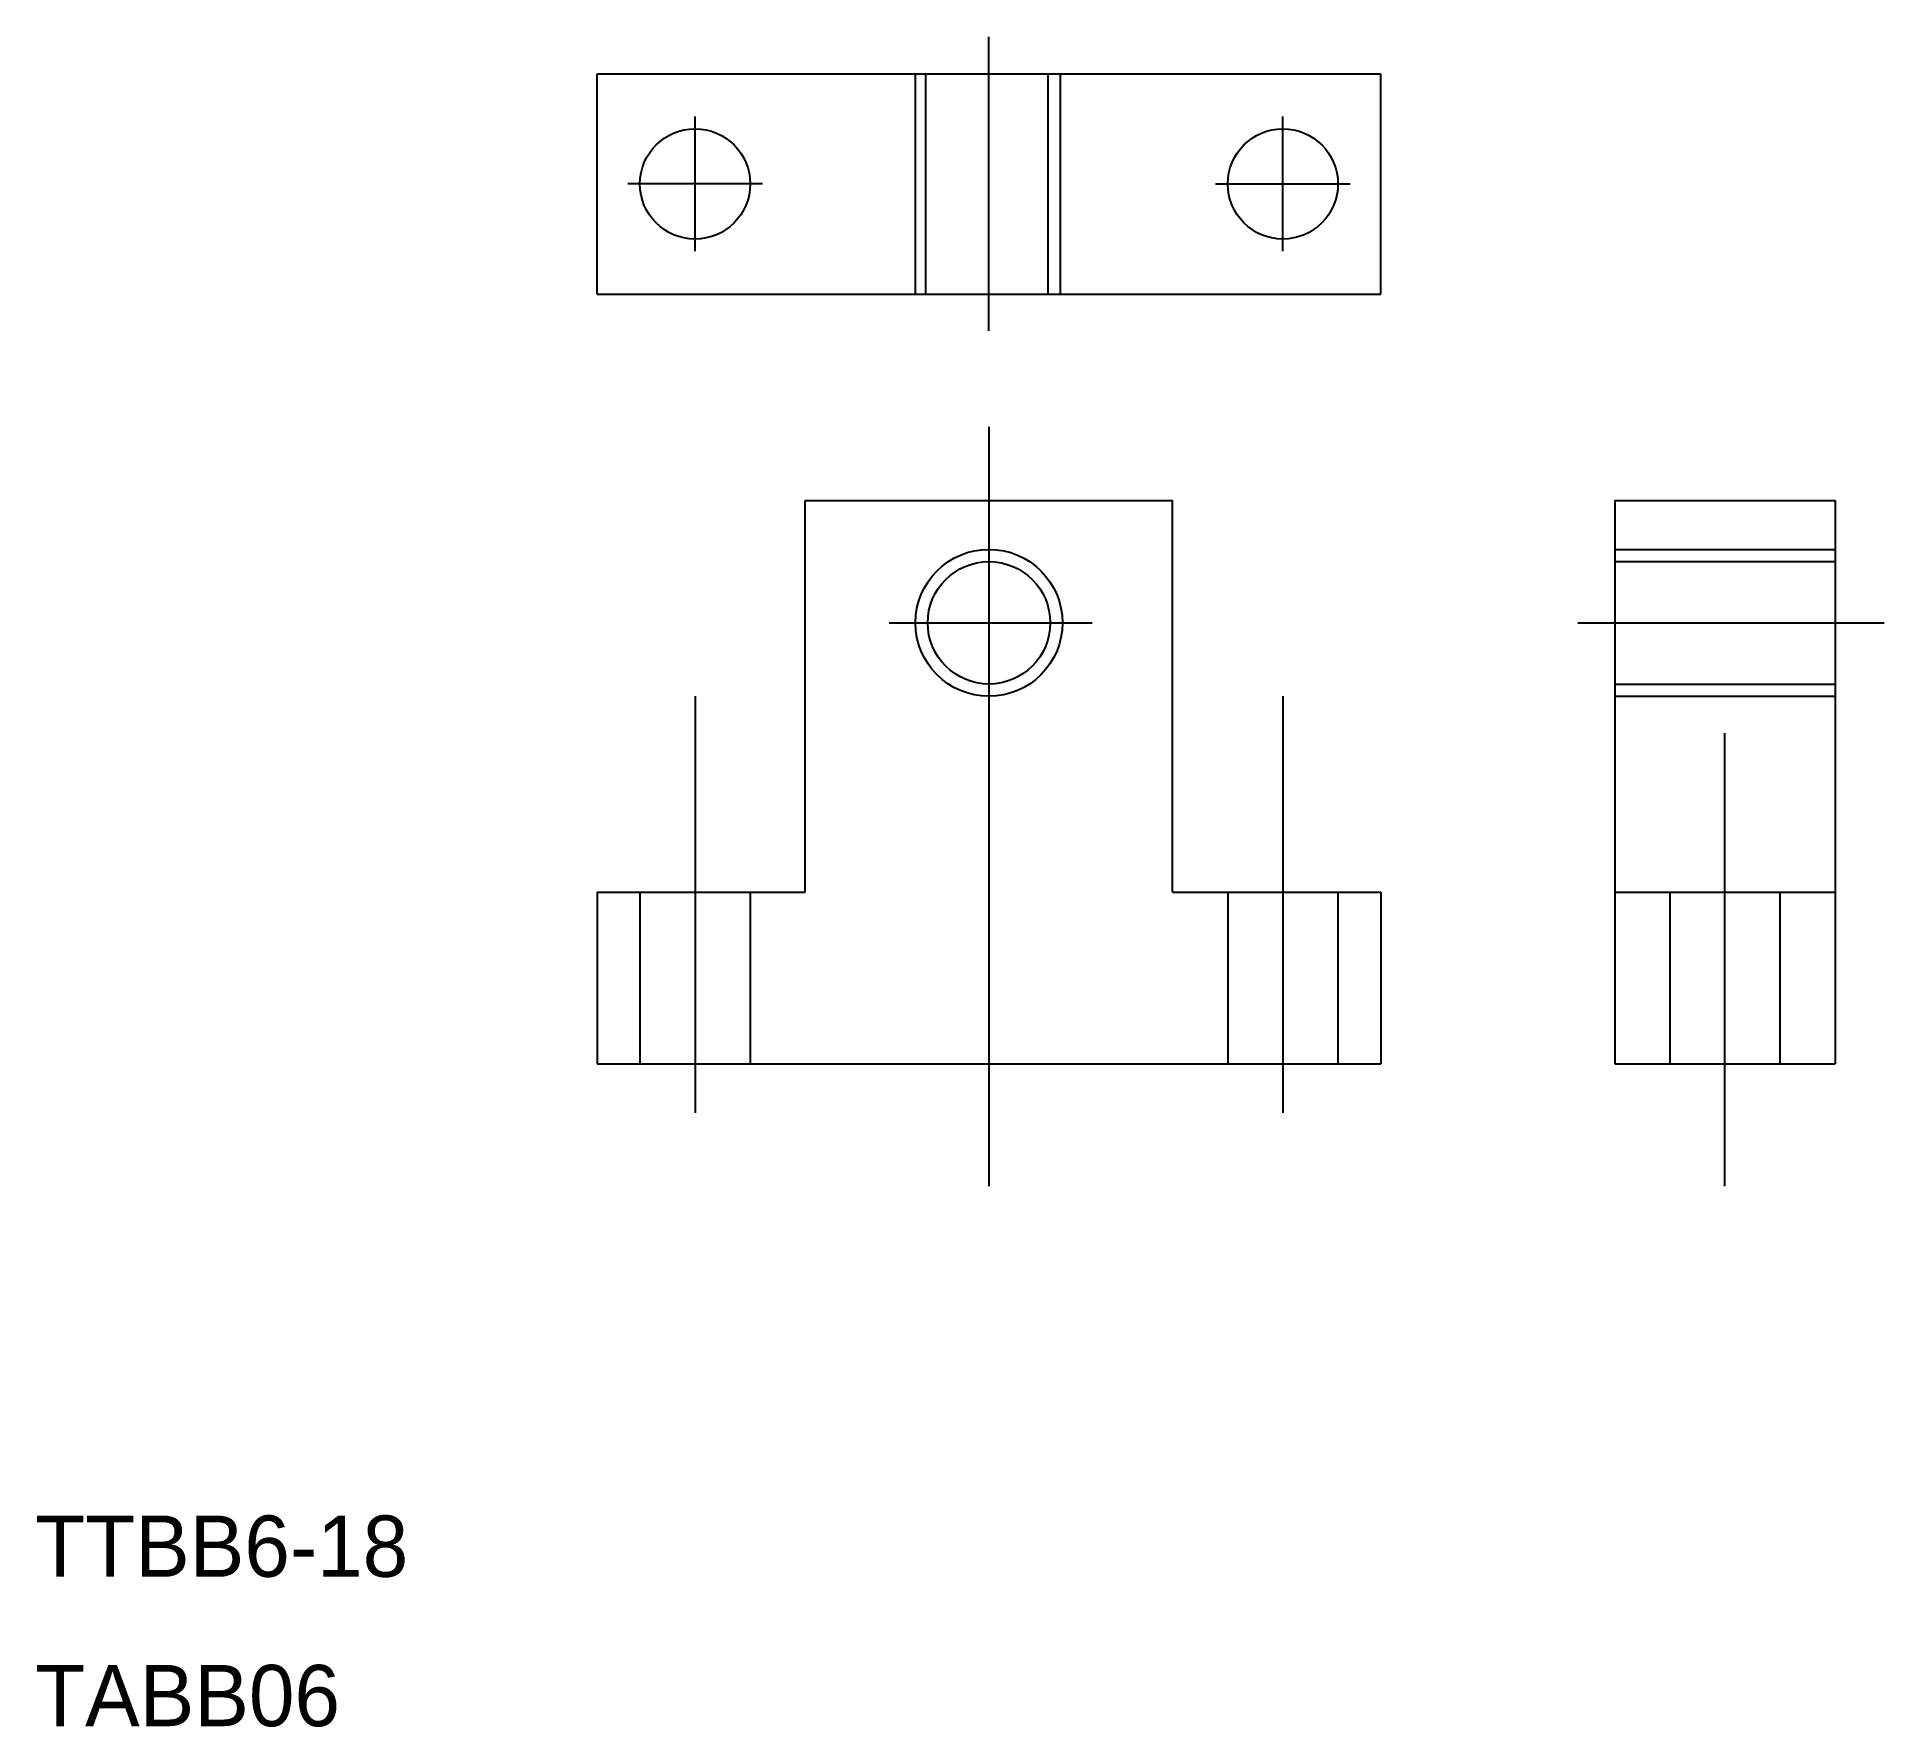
# Model space of a CAD drawing. Extents: x 497.6 to 573, y 423.3 to 492.3.
import ezdxf

# ---------------------------------------------------------------- set-up
doc = ezdxf.new("R2010")
doc.units = 0
doc.linetypes.add('CENTER', pattern=[50.8, 31.75, -6.35, 6.35, -6.35])
doc.linetypes.add('DASHED', pattern=[19.05, 12.7, -6.35])
doc.layers.get('0').update_dxf_attribs({"linetype": 'CONTINUOUS'})
doc.layers.add('CENTER', color=1, linetype='CENTER')

msp = doc.modelspace()

# ---------------------------------------------------------------- linework, layer by layer
at = {"color": 7, "linetype": 'CONTINUOUS'}
for p, q in [((520.5, 481.769), (520.5, 490.769)), ((520.5, 490.769), (552.5, 490.769)), ((552.5, 481.769), (552.5, 490.769)), ((520.5, 481.769), (552.5, 481.769)), ((529, 473.348), (544, 473.348)), ((529, 457.348), (529, 473.348)), ((544, 457.348), (544, 473.348)), ((562.049, 473.348), (571.049, 473.348)), ((562.049, 473.348), (562.049, 450.348)), ((571.049, 473.348), (571.049, 450.348)), ((520.5, 457.348), (520.5, 450.348)), ((520.5, 457.348), (529, 457.348)), ((544, 457.348), (552.5, 457.348)), ((552.5, 457.348), (552.5, 450.348)), ((562.049, 457.348), (571.049, 457.348)), ((520.5, 450.348), (552.5, 450.348)), ((562.049, 450.348), (571.049, 450.348))]:
    msp.add_line(p, q, dxfattribs=at)
at = {"color": 3, "linetype": 'DASHED'}
for p, q in [((533.5, 481.769), (533.5, 490.769)), ((533.916, 481.769), (533.916, 490.769)), ((538.916, 481.769), (538.916, 490.769)), ((539.416, 481.769), (539.416, 490.769)), ((562.049, 471.348), (571.049, 471.348)), ((562.049, 470.848), (571.049, 470.848)), ((562.049, 465.848), (571.049, 465.848)), ((562.049, 465.348), (571.049, 465.348)), ((522.25, 457.348), (522.25, 450.348)), ((526.75, 457.348), (526.75, 450.348)), ((546.25, 457.348), (546.25, 450.348)), ((550.75, 457.348), (550.75, 450.348)), ((564.299, 457.348), (564.299, 450.348)), ((568.799, 457.348), (568.799, 450.348))]:
    msp.add_line(p, q, dxfattribs=at)
at = {"color": 7, "linetype": 'CONTINUOUS'}
for centre, radius in [((524.5, 486.269), 2.25), ((548.5, 486.269), 2.25), ((536.5, 468.348), 2.5)]:
    msp.add_circle(centre, radius, dxfattribs=at)
at = {"color": 3, "linetype": 'CONTINUOUS'}
msp.add_circle((536.5, 468.348), 3, dxfattribs=at)
at = {"layer": 'CENTER', "color": 1, "linetype": 'CENTER'}
for p, q in [((536.5, 480.269), (536.5, 492.269)), ((524.5, 483.519), (524.5, 489.019)), ((548.5, 483.519), (548.5, 489.019)), ((527.25, 486.269), (521.75, 486.269)), ((545.75, 486.269), (551.25, 486.269)), ((536.5, 476.348), (536.5, 445.348)), ((532.429, 468.348), (540.716, 468.348)), ((560.549, 468.348), (573.049, 468.348)), ((524.5, 465.348), (524.5, 448.348)), ((548.5, 465.348), (548.5, 448.348)), ((566.549, 445.348), (566.549, 463.848))]:
    msp.add_line(p, q, dxfattribs=at)

# ---------------------------------------------------------------- texts
at = {"color": 7, "linetype": 'CONTINUOUS'}
for s, p in [('TTBB6-18', (497.551, 429.398)), ('TABB06', (497.551, 423.298))]:
    msp.add_text(s, height=2.5, dxfattribs=at).set_placement(p)

doc.saveas('drawing.dxf')
